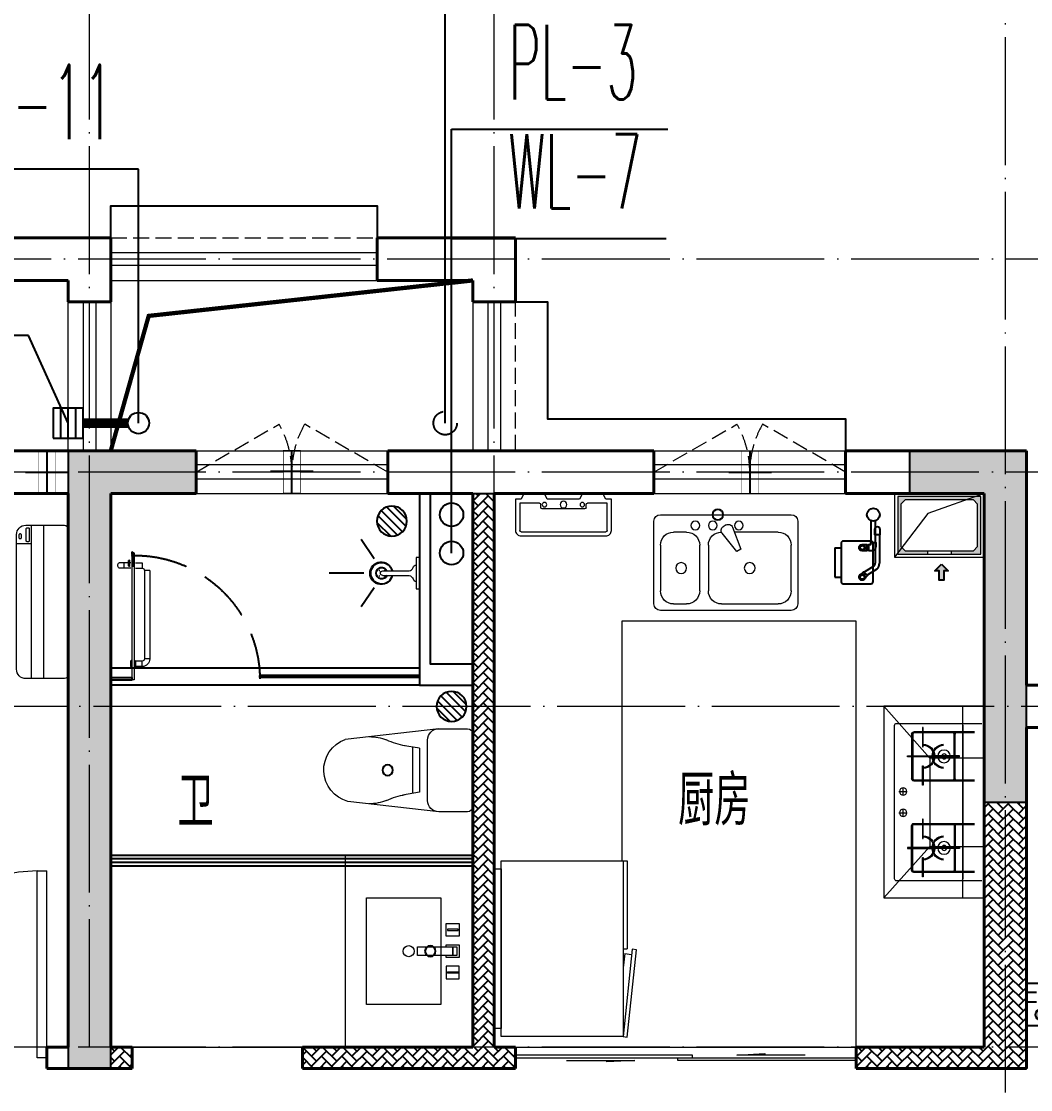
# Model space of a CAD drawing. Extents: x 27938 to 1042331, y -235042 to 1535213.
# Drawn here: x 711297 to 716035, y 370824 to 375840 of the extents above; entities that cross this region are included whole.
import ezdxf
from ezdxf.enums import TextEntityAlignment as Align

# ---------------------------------------------------------------- set-up
doc = ezdxf.new("R2010")
doc.units = 0
doc.header["$LTSCALE"] = 1000
doc.header["$MEASUREMENT"] = 0
doc.linetypes.add('DASH', pattern=[0.35, 0.25, -0.1])
doc.linetypes.add('DOTE', pattern=[2.42, 2, -0.2, 0.02, -0.2])
for name, color, linetype in [('$RECOVER_210609100354-32', 7, 'Continuous'), ('3.5方案汇报，与郭总、侯月琴确定户型_t8$0$2020.03.04 -1安徽标准化洋房户型(UA）_t8_t8$0$看线', 154, 'Continuous'), ('AH-FURNITURE', 1, 'Continuous'), ('COLUMN', 9, 'Continuous'), ('CURTWALL', 4, 'Continuous'), ('DIM_凝结', 3, 'Continuous'), ('DIM_污水', 3, 'Continuous'), ('DIM_雨水', 3, 'Continuous'), ('DIM_餐饮排水', 3, 'Continuous'), ('EQUIP-安防', 3, 'Continuous'), ('EQUIP_地漏', 7, 'Continuous'), ('EQUIP_污水', 7, 'Continuous'), ('IP-bath&kitchen-JOHNSON', 4, 'Continuous'), ('P-bath&kitchen-JOHNSON', 4, 'Continuous'), ('PIPE-凝结', 150, 'N'), ('PUB_TEXT', 4, 'Continuous'), ('TWT_LEAD', 3, 'Continuous'), ('VPIPE-凝结', 150, 'Continuous'), ('VPIPE-污水', 2, 'W'), ('VPIPE-雨水', 4, 'DASH'), ('VPIPE-餐饮排水', 41, 'P'), ('保温', 6, 'Continuous'), ('建筑-排气道', 9, 'Continuous'), ('机电标识类', 1, 'Continuous'), ('看线', 251, 'Continuous')]:
    doc.layers.add(name, color=color, linetype=linetype)
for name, color, linetype, lineweight in [('DOTE', 19, 'DOTE', 9), ('LVTRY', 1, 'Continuous', 13), ('PUB_HATCH', 8, 'Continuous', 9), ('WALL', 9, 'Continuous', 40), ('WINDOW', 8, 'Continuous', 15), ('平面-栏杆', 135, 'Continuous', 15), ('平面-看线', 45, 'Continuous', 15), ('平面-空调室内机', 176, 'Continuous', 9), ('平面-空调预留孔', 173, 'Continuous', 15), ('空调', 76, 'Continuous', 13), ('立面-洞口示意', 152, 'Continuous', 13)]:
    doc.layers.add(name, color=color, linetype=linetype, lineweight=lineweight)
doc.styles.add('_TEL_DIM', font='SIMPLEX', dxfattribs={"width": 0.8, "height": 3.5, "bigfont": 'HZTXT'})
doc.styles.add('_TWT_SERIAL', font='simplex.shx', dxfattribs={"width": 0.6, "oblique": 10, "height": 3, "bigfont": 'aadri.shx'})
doc.styles.add('DIM_FONT', font='SIMPLEX.shx', dxfattribs={"width": 0.56})
doc.styles.get("Standard").update_dxf_attribs({"font": 'gbenor.shx', "bigfont": 'gbcbig.shx'})
doc.linetypes.add('N', pattern='A,3,-0.2,["N",Standard,S=0.25,R=0,X=-0.1,Y=-0.115],-0.2', length=3.4)
doc.linetypes.add('P', pattern='A,3,-0.2,["P",Standard,S=0.25,R=0,X=-0.1,Y=-0.115],-0.2', length=3.4)
doc.linetypes.add('W', pattern='A,3,-0.2,["W",Standard,S=0.25,R=0,X=-0.1,Y=-0.115],-0.2', length=3.4)
pattern_1 = [(45, (0, 0), (0, 47.4157523), [100.584, -33.528]), (135, (23.708, 23.708), (3e-15, 47.4157523), [100.584, -33.528])]

# ---------------------------------------------------------------- blocks, each defined once
blk = doc.blocks.new('GFDGDGRDGRDG')
at = {"layer": 'DOTE', "linetype": 'DOTE', "ltscale": 0.3}
for p, q in [((604793.7, 368758.3), (604793.7, 376108.3)), ((606693.7, 368758.3), (606693.7, 376108.3)), ((609093.7, 360558.3), (609093.7, 376108.3)), ((626393.7, 372458.3), (573593.7, 372458.3)), ((626393.7, 371458.3), (573593.7, 371458.3)), ((573593.7, 370358.3), (626393.7, 370358.3)), ((626393.7, 368758.3), (573593.7, 368758.3))]:
    blk.add_line(p, q, dxfattribs=at)
blk = doc.blocks.new('A$C001338C2')
at = {"color": 0}
for p, q in [((845, 303.6), (55, 303.6)), ((109.1, 214.8), (109.1, 303.6)), ((0, 248.6), (0, 22)), ((900, 22), (900, 248.6)), ((22, 0), (878, 0))]:
    blk.add_line(p, q, dxfattribs=at)
at = {"color": 0, "lineweight": 5}
for p, q in [((900, 214.8), (0, 214.8)), ((900, 143.2), (0, 143.2))]:
    blk.add_line(p, q, dxfattribs=at)
at = {"color": 0}
for points in [[(73.1, 275), (56.8, 275, -0.414214), (51.3, 280.5), (51.3, 283.4, -0.414214), (56.8, 288.9), (73.1, 288.9, -0.414214), (78.6, 283.4), (78.6, 280.5, -0.414214)], [(89.2, 226.4), (22.2, 226.4, -0.414214), (16.7, 231.9), (16.7, 243.1, -0.414214), (22.2, 248.6), (89.2, 248.6, -0.414214), (94.7, 243.1), (94.7, 231.9, -0.414214)]]:
    blk.add_lwpolyline(points, format="xyb", close=True, dxfattribs=at)
for centre, radius, start, end in [((55, 248.6), 55, 90, 180), ((845, 248.6), 55, 360, 90), ((22, 22), 22, 180, 270), ((878, 22), 22, 270, 360)]:
    blk.add_arc(centre, radius, start, end, dxfattribs=at)
blk = doc.blocks.new('dongkong')
at = {"color": 0}
blk.add_wipeout([(-603756, 210771), (-603756, 210570.8), (-603836, 210570.8), (-603836, 210771)], dxfattribs=at)
at = {"layer": '机电标识类', "color": 0, "linetype": 'DASH', "ltscale": 400}
for p, q in [((-603796, 210771), (-603796, 210570.8)), ((-603896, 210670.7), (-603696, 210670.7))]:
    blk.add_line(p, q, dxfattribs=at)
at = {"layer": '空调', "color": 0, "linetype": 'DASH', "const_width": 2}
blk.add_lwpolyline([(-603756, 210771), (-603756, 210570.8), (-603836, 210570.8), (-603836, 210771)], close=True, dxfattribs=at)
blk = doc.blocks.new('VDVDVDCZSCCS')
at = {"layer": '保温', "linetype": 'ByBlock', "ltscale": 10}
h = blk.add_hatch(dxfattribs=at)
h.set_pattern_fill('AR-HBONE', color=251, scale=55)
h.set_pattern_definition(pattern_1)
h.paths.add_polyline_path([(542916.6, 373623.7), (542916.7, 371023.7), (543016.6, 371023.7), (543016.5, 373623.7)])
h = blk.add_hatch(dxfattribs=at)
h.set_pattern_fill('AR-HBONE', color=251, scale=55)
h.set_pattern_definition(pattern_1)
h.paths.add_polyline_path([(545316.6, 372173.7), (545316.7, 370923.7), (545516.7, 370923.7), (545516.6, 372173.7)])
h = blk.add_hatch(dxfattribs=at)
h.set_pattern_fill('AR-HBONE', color=251, scale=55)
h.set_pattern_definition(pattern_1)
h.paths.add_polyline_path([(541316.7, 370923.7), (541316.7, 371023.7), (541216.7, 371023.7), (541216.7, 370923.7)])
h = blk.add_hatch(dxfattribs=at)
h.set_pattern_fill('AR-HBONE', color=251, scale=55)
h.set_pattern_definition(pattern_1)
edge = h.paths.add_edge_path()
edge.add_line((543116.6, 370923.7), (543116.6, 371023.7))
edge.add_line((543115.5, 371023.7), (542116.7, 371023.7))
edge.add_line((542116.7, 371023.7), (542116.7, 370923.7))
edge.add_line((542116.7, 370923.7), (543116.6, 370923.7))
h = blk.add_hatch(dxfattribs=at)
h.set_pattern_fill('AR-HBONE', color=251, scale=55)
h.set_pattern_definition(pattern_1)
h.paths.add_polyline_path([(545316.7, 370923.7), (545316.7, 371023.7), (544716.7, 371023.7), (544716.7, 370923.7)])
at = {"layer": '保温', "color": 251, "linetype": 'ByBlock', "ltscale": 10}
blk.add_line((542916.6, 373623.7), (543016.6, 373623.7), dxfattribs=at)
blk = doc.blocks.new('HFHFHFHFTF')
at = {"layer": 'PUB_HATCH'}
for points in [[(565416.6, 373823.7), (565416.6, 370923.7), (565616.6, 370923.7), (565616.6, 373623.7), (566016.6, 373623.7), (566016.6, 373823.7)], [(569366.6, 373623.7), (569716.6, 373623.7), (569716.6, 372173.7), (569916.6, 372173.7), (569916.6, 373823.7), (569366.6, 373823.7)]]:
    blk.add_hatch(color=256, dxfattribs=at).paths.add_polyline_path(points)
at = {"layer": 'COLUMN', "color": 8}
for p, q in [((565416.6, 373823.7), (565416.6, 370923.7)), ((566016.6, 373823.7), (565416.6, 373823.7)), ((566016.6, 373623.7), (566016.6, 373823.7)), ((569916.6, 373823.7), (569366.6, 373823.7)), ((569366.6, 373823.7), (569366.6, 373623.7)), ((569916.6, 372173.7), (569916.6, 373823.7)), ((565616.6, 370923.7), (565616.6, 373623.7)), ((565616.6, 373623.7), (566016.6, 373623.7)), ((569366.6, 373623.7), (569716.6, 373623.7)), ((569716.6, 373623.7), (569716.6, 372173.7)), ((569716.6, 372173.7), (569916.6, 372173.7)), ((565416.6, 370923.7), (565616.6, 370923.7))]:
    blk.add_line(p, q, dxfattribs=at)
blk = doc.blocks.new('A$C60D053AF')
at = {"layer": 'AH-FURNITURE', "color": 0}
for p, q in [((232.5, -90), (128.3, -90)), ((192.5, -71), (327.6, -71)), ((192.5, -91), (327.6, -91)), ((341.7, -96.9), (370, -143.2)), ((355.9, -82.7), (384.2, -129)), ((232.5, -110), (128.3, -110)), ((245, -129.5), (245, -122.5)), ((265, -129.5), (265, -122.5)), ((255, -281), (255, -251)), ((255, -281), (393, -281)), ((393, -281), (393, -251))]:
    blk.add_line(p, q, dxfattribs=at)
for points in [[(170, -68, 1), (170, -94), (192.5, -94), (192.5, -68)], [(268, -122.5), (268, -107, 0.414214), (248, -87), (232.5, -87), (232.5, -113), (242, -113), (242, -122.5)], [(234, -251), (414, -251, 0.414214), (424, -241), (424, -111, 0.414214), (414, -101), (234, -101, 0.414214), (224, -111), (224, -241, 0.414214)], [(242, -152, 1), (268, -152), (268, -129.5), (242, -129.5)], [(383.8, -161.2, 1), (402.2, -142.8), (386.3, -126.9), (367.9, -145.3)]]:
    blk.add_lwpolyline(points, format="xyb", close=True, dxfattribs=at)
for centre, radius in [((100, -100), 30), ((255, -152), 15), ((255, -152), 10), ((393, -152), 15), ((393, -152), 10)]:
    blk.add_circle(centre, radius, dxfattribs=at)
for radius in [40, 20]:
    blk.add_arc((327.6, -111), radius, 45, 90, dxfattribs=at)
blk = doc.blocks.new('*U40')
h = blk.add_hatch(color=0)
h.set_gradient(color1=(0, 0, 255), rotation=180, tint=1)
h.paths.add_polyline_path([(0, 0), (-6.35, -6.35), (-6.35, -2.159), (-15, -2.159), (-15, 2.159), (-6.35, 2.159), (-6.35, 6.35)])
at = {"color": 0, "linetype": 'Continuous'}
blk.add_lwpolyline([(0, 0), (-6.35, -6.35), (-6.35, -2.159), (-15, -2.159), (-15, 2.159), (-6.35, 2.159), (-6.35, 6.35)], close=True, dxfattribs=at)
blk = doc.blocks.new('sgrsefv')
at = {"layer": 'PUB_HATCH'}
blk.add_hatch(color=0, dxfattribs=at).paths.add_polyline_path([(1112933.3, 840916.3), (1112933.3, 840646.3), (1113073.3, 840646.3), (1113073.3, 840661.3), (1112968.3, 840661.3), (1112948.3, 840681.3), (1112948.3, 840881.3), (1112968.3, 840901.3), (1113288.3, 840901.3), (1113308.3, 840881.3), (1113308.3, 840681.3), (1113288.3, 840661.3), (1113183.3, 840661.3), (1113183.3, 840646.3), (1113323.3, 840646.3), (1113323.3, 840916.3)])
at = {"layer": 'LVTRY', "color": 0}
for p, q in [((1113073.3, 840661.3), (1113073.3, 840646.3)), ((1113183.3, 840661.3), (1113183.3, 840646.3))]:
    blk.add_line(p, q, dxfattribs=at)
for points in [[(1112918.3, 840931.3), (1113338.3, 840931.3), (1113338.3, 840631.3), (1112918.3, 840631.3)], [(1112933.3, 840916.3), (1113323.3, 840916.3), (1113323.3, 840646.3), (1112933.3, 840646.3)], [(1113288.3, 840661.3), (1112968.3, 840661.3), (1112948.3, 840681.3), (1112948.3, 840881.3), (1112968.3, 840901.3), (1113288.3, 840901.3), (1113308.3, 840881.3), (1113308.3, 840681.3), (1113288.3, 840661.3)]]:
    blk.add_lwpolyline(points, close=True, dxfattribs=at)
at = {"layer": '立面-洞口示意', "color": 0}
blk.add_lwpolyline([(1112918.3, 840931.3), (1113181.8, 840837.4), (1113338.3, 840631.3)], dxfattribs=at)
at = {"layer": '建筑-排气道', "color": 8, "xscale": -5, "yscale": 5, "zscale": 5, "rotation": 270}
blk.add_blockref('*U40', (1113118.4, 840599), dxfattribs=at)
blk = doc.blocks.new('rtyg7uyhg')
at = {"layer": 'LVTRY', "color": 0}
for p, q in [((193590.3, 45458.1), (193590.3, 45069.5)), ((194234.6, 45488.8), (193621, 45488.8)), ((194265.3, 45069.5), (194265.3, 45458.1)), ((193682.3, 45407), (193887.8, 45407)), ((193896.4, 45429.9), (193857.6, 45326.3)), ((193875.3, 45316), (193945.6, 45401.5)), ((193925.8, 45440.4), (193940.1, 45432.2)), ((194111.9, 45407), (194173.3, 45407)), ((193621, 45130.8), (193621, 45345.6)), ((193857.6, 45326.3), (193875.3, 45316)), ((194009.6, 45345.6), (194009.6, 45130.8)), ((194050.5, 45130.8), (194050.5, 45345.6)), ((194234.6, 45345.6), (194234.6, 45130.8)), ((193948.3, 45069.5), (193682.3, 45069.5)), ((194173.3, 45069.5), (194111.9, 45069.5)), ((193621, 45038.8), (194234.6, 45038.8))]:
    blk.add_line(p, q, dxfattribs=at)
for centre, radius in [((193866.4, 45437.7), 20.5), ((193989.2, 45437.7), 20.5), ((194071, 45437.7), 20.5), ((193815.3, 45238.2), 25.6), ((194137.5, 45238.2), 25.6)]:
    blk.add_circle(centre, radius, dxfattribs=at)
for centre, radius, start, end in [((193621, 45458.1), 30.7, 90, 180), ((194234.6, 45458.1), 30.7, 360, 90), ((193682.3, 45345.6), 61.4, 90, 180), ((193915.6, 45422.7), 20.5, 60, 159.4623), ((193929.8, 45414.5), 20.5, 320.5377, 60), ((193948.3, 45345.6), 61.4, 360, 90), ((194111.9, 45345.6), 61.4, 90, 180), ((194173.3, 45345.6), 61.4, 360, 90), ((193682.3, 45130.8), 61.4, 180, 270), ((193948.3, 45130.8), 61.4, 270, 360), ((194111.9, 45130.8), 61.4, 180, 270), ((194173.3, 45130.8), 61.4, 270, 360), ((193621, 45069.5), 30.7, 180, 270), ((194234.6, 45069.5), 30.7, 270, 360)]:
    blk.add_arc(centre, radius, start, end, dxfattribs=at)
at = {"layer": 'LVTRY', "color": 0, "style": 'DIM_FONT', "width": 0.8, "flags": 9}
for tag in ['YSIZE', 'XSIZE']:
    blk.add_attdef(tag, (193927.8, 45487.8), '', height=0.5, rotation=90, dxfattribs=at)
blk = doc.blocks.new('A-Kitchen-7')
at = {"layer": 'LVTRY', "color": 0}
for p, q in [((-518.7, 779.7), (-7.2, 834.3)), ((-7.2, 834.3), (-3.6, 810.6)), ((-515, 756), (-518.7, 779.7)), ((-3.6, 810.6), (-515, 756)), ((515, 756), (-515, 756)), ((-515, 756), (-515, 40)), ((-485.6, 760.5), (-484.9, 756)), ((-29.1, 767), (-112.1, 756)), ((-29.1, 767), (-35.2, 806.4)), ((515, 780), (0, 780)), ((0, 756), (0, 780)), ((515, 756), (515, 780)), ((515, 40), (515, 756)), ((-515, 40), (515, 40))]:
    blk.add_line(p, q, dxfattribs=at)
blk.add_lwpolyline([(-468.9, 40), (-468.9, 0), (468.9, 0), (468.9, 40)], close=True, dxfattribs=at)
blk = doc.blocks.new('FRSDFDGDGDRGDR')
at = {"layer": '平面-空调预留孔', "color": 0}
for p, q in [((699612.3, 775044), (699612.3, 775441.2)), ((699618.9, 775447.8), (699746.3, 775447.8)), ((699746.3, 775447.8), (699746.3, 775355.4)), ((699719.9, 775342.2), (699719.9, 775143)), ((699726.5, 775348.8), (699739.7, 775348.8)), ((699726.5, 775136.4), (699739.7, 775136.4)), ((699746.3, 775129.8), (699746.3, 775037.4)), ((699746.3, 775037.4), (699618.9, 775037.4))]:
    blk.add_line(p, q, dxfattribs=at)
blk.add_lwpolyline([(699766.1, 775166.7), (699792.5, 775153.5), (699792.5, 775057.2), (699766.1, 775044), (699766.1, 775017.6), (699618.9, 775017.6, -0.414214), (699592.5, 775044), (699592.5, 775441.2, -0.414214), (699618.9, 775467.6), (699766.1, 775467.6), (699766.1, 775441.2), (699792.5, 775428), (699792.5, 775331.6), (699766.1, 775318.4)], format="xyb", close=True, dxfattribs=at)
for centre, radius in [((699739.7, 775331.6), 10.6), ((699739.7, 775243.2), 15.8), ((699739.7, 775153.5), 10.6)]:
    blk.add_circle(centre, radius, dxfattribs=at)
for centre, start, end in [((699618.9, 775441.2), 90, 180), ((699739.7, 775355.4), 270, 360), ((699726.5, 775342.2), 90, 180), ((699726.5, 775143), 180, 270), ((699739.7, 775129.8), 0, 90), ((699618.9, 775044), 180, 270)]:
    blk.add_arc(centre, 6.6, start, end, dxfattribs=at)
blk = doc.blocks.new('vcxvcdfvdxv')
at = {"layer": 'LVTRY', "color": 0}
for p, q in [((582293.7, 370358.3), (582763.9, 370358.3)), ((582393.7, 369458.3), (582393.7, 370358.3)), ((582547.9, 370115.4), (582763.9, 370358.3)), ((582763.9, 370358.3), (582763.9, 369458.3)), ((582703.7, 370278.3), (582303.7, 370278.3)), ((582338.7, 370238.3), (582623.7, 370238.3)), ((582338.7, 370233.3), (582623.7, 370233.3)), ((582393.7, 370268.3), (582393.7, 369548.3)), ((582428.7, 370018.3), (582428.7, 370228.3)), ((582433.7, 370018.3), (582433.7, 370228.3)), ((582578.9, 370168.3), (582578.9, 370258.3)), ((582578.9, 370258.3), (582583.4, 370258.3)), ((582583.4, 370258.3), (582583.4, 370168.3)), ((582628.7, 370228.3), (582628.7, 370018.3)), ((582633.7, 370228.3), (582633.7, 370018.3)), ((582713.7, 369548.3), (582713.7, 370268.3)), ((582408.7, 370125.6), (582536.2, 370125.6)), ((582408.7, 370121.1), (582408.7, 370125.6)), ((582536.2, 370121.1), (582408.7, 370121.1)), ((582653.7, 370125.6), (582526.2, 370125.6)), ((582526.2, 370125.6), (582526.2, 370121.1)), ((582526.2, 370121.1), (582653.7, 370121.1)), ((582536.2, 370125.6), (582536.2, 370121.1)), ((582583.4, 370168.3), (582578.9, 370168.3)), ((582653.7, 370121.1), (582653.7, 370125.6)), ((582293.7, 370115.4), (582547.9, 370115.4)), ((582393.7, 369700.3), (582393.7, 370115.4)), ((582547.9, 370115.4), (582547.9, 369700.3)), ((582583.4, 370078.3), (582578.9, 370078.3)), ((582578.9, 370078.3), (582578.9, 369988.3)), ((582583.4, 369988.3), (582583.4, 370078.3)), ((582623.7, 370013.3), (582338.7, 370013.3)), ((582623.7, 370008.3), (582338.7, 370008.3)), ((582578.9, 369988.3), (582583.4, 369988.3)), ((582673.7, 369938.9), (582673.7, 369977.7)), ((582693.1, 369958.3), (582654.3, 369958.3)), ((582673.7, 369838.9), (582673.7, 369877.7)), ((582578.9, 369738.3), (582578.9, 369828.3)), ((582578.9, 369828.3), (582583.4, 369828.3)), ((582583.4, 369828.3), (582583.4, 369738.3)), ((582693.1, 369858.3), (582654.3, 369858.3)), ((582623.7, 369808.3), (582338.7, 369808.3)), ((582623.7, 369803.3), (582338.7, 369803.3)), ((582428.7, 369798.3), (582428.7, 369588.3)), ((582433.7, 369798.3), (582433.7, 369588.3)), ((582628.7, 369588.3), (582628.7, 369798.3)), ((582633.7, 369588.3), (582633.7, 369798.3)), ((582583.4, 369738.3), (582578.9, 369738.3)), ((582547.9, 369700.3), (582293.7, 369700.3)), ((582536.2, 369695.6), (582408.7, 369695.6)), ((582408.7, 369695.6), (582408.7, 369691.1)), ((582408.7, 369691.1), (582536.2, 369691.1)), ((582526.2, 369691.1), (582526.2, 369695.6)), ((582526.2, 369695.6), (582653.7, 369695.6)), ((582653.7, 369691.1), (582526.2, 369691.1)), ((582536.2, 369691.1), (582536.2, 369695.6)), ((582763.9, 369458.3), (582547.9, 369700.3)), ((582653.7, 369695.6), (582653.7, 369691.1)), ((582583.4, 369648.3), (582578.9, 369648.3)), ((582578.9, 369648.3), (582578.9, 369558.3)), ((582583.4, 369558.3), (582583.4, 369648.3)), ((582338.7, 369583.3), (582623.7, 369583.3)), ((582338.7, 369578.3), (582623.7, 369578.3)), ((582303.7, 369538.3), (582703.7, 369538.3)), ((582578.9, 369558.3), (582583.4, 369558.3)), ((582763.9, 369458.3), (582293.7, 369458.3))]:
    blk.add_line(p, q, dxfattribs=at)
blk.add_lwpolyline([(582893.7, 368758.3), (582893.7, 370758.3), (583993.7, 370758.3), (583993.7, 369632.3)], dxfattribs=at)
for centre, radius in [((582481.2, 370123.3), 29.7), ((582481.2, 370123.3), 11.7), ((582673.7, 369958.3), 17), ((582673.7, 369858.3), 17), ((582481.2, 369693.3), 29.7), ((582481.2, 369693.3), 11.7)]:
    blk.add_circle(centre, radius, dxfattribs=at)
for centre, radius, start, end in [((582403.7, 370268.3), 10, 90, 180), ((582703.7, 370268.3), 10, 0, 90), ((582438.7, 370228.3), 10, 90, 180), ((582438.7, 370228.3), 5, 90, 180), ((582623.7, 370228.3), 10, 0, 90), ((582623.7, 370228.3), 5, 0, 90), ((582481.2, 370123.3), 56.7, 2.2742, 87.7258), ((582481.2, 370123.3), 52.2, 2.4704, 87.5296), ((582581.2, 370123.3), 56.7, 92.2742, 177.7258), ((582581.2, 370123.3), 52.2, 92.4704, 177.5296), ((582481.2, 370123.3), 56.7, 272.2742, 357.7258), ((582481.2, 370123.3), 52.2, 272.4704, 357.5296), ((582581.2, 370123.3), 56.7, 182.2742, 267.7258), ((582581.2, 370123.3), 52.2, 182.4704, 267.5296), ((582438.7, 370018.3), 10, 180, 270), ((582438.7, 370018.3), 5, 180, 270), ((582623.7, 370018.3), 5, 270, 0), ((582623.7, 370018.3), 10, 270, 0), ((582438.7, 369798.3), 10, 90, 180), ((582438.7, 369798.3), 5, 90, 180), ((582623.7, 369798.3), 10, 0, 90), ((582623.7, 369798.3), 5, 0, 90), ((582481.2, 369693.3), 56.7, 2.2742, 87.7258), ((582481.2, 369693.3), 52.2, 2.4704, 87.5296), ((582581.2, 369693.3), 56.7, 92.2742, 177.7258), ((582581.2, 369693.3), 52.2, 92.4704, 177.5296), ((582481.2, 369693.3), 56.7, 272.2742, 357.7258), ((582481.2, 369693.3), 52.2, 272.4704, 357.5296), ((582581.2, 369693.3), 56.7, 182.2742, 267.7258), ((582581.2, 369693.3), 52.2, 182.4704, 267.5296), ((582438.7, 369588.3), 10, 180, 270), ((582438.7, 369588.3), 5, 180, 270), ((582623.7, 369588.3), 5, 270, 0), ((582623.7, 369588.3), 10, 270, 0), ((582403.7, 369548.3), 10, 180, 270), ((582703.7, 369548.3), 10, 270, 0)]:
    blk.add_arc(centre, radius, start, end, dxfattribs=at)
at = {"color": 8}
for name, p in [('sgrsefv', (-530624.6, -469573)), ('rtyg7uyhg', (389578.4, 325769.5))]:
    blk.add_blockref(name, p, dxfattribs=at)
at = {"color": 8, "rotation": 90}
blk.add_blockref('FRSDFDGDGDRGDR', (1359511.2, -328434.2), dxfattribs=at)
at = {"color": 8, "xscale": -1, "rotation": 90}
blk.add_blockref('A$C60D053AF', (582713.7, 371358.3), dxfattribs=at)
at = {"layer": 'LVTRY', "color": 8, "extrusion": (0, 0, -1), "xscale": -0.7999999999883585, "yscale": 0.7999999999883585, "zscale": -0.7999999999883585, "rotation": 270}
blk.add_blockref('A-Kitchen-7', (-584593.7, 369220.3), dxfattribs=at)
blk = doc.blocks.new('$equip$00002628')
at = {"color": 0, "linetype": 'Continuous'}
for p, q in [((-0.625, 0.415), (0.625, 0.415)), ((-0.625, -0.415), (-0.625, 0.415)), ((0.071, 0.129), (0.071, 0.415)), ((0.35, 0.129), (0.35, 0.415)), ((0.625, 0.415), (0.625, -0.415)), ((-0.472, 0.01), (-0.409, 0.01)), ((-0.446, -0.138), (-0.395, 0.058)), ((-0.395, 0.058), (-0.395, 0.058)), ((-0.395, 0.058), (-0.206, 0.058)), ((-0.206, 0.058), (-0.155, -0.138)), ((-0.191, 0.01), (-0.129, 0.01)), ((-0.155, -0.138), (-0.446, -0.138)), ((0.071, -0.415), (0.071, -0.129)), ((0.35, -0.415), (0.35, -0.129)), ((0.625, -0.415), (-0.625, -0.415))]:
    blk.add_line(p, q, dxfattribs=at)
at = {"color": 0, "const_width": 0.05}
blk.add_lwpolyline([(-0.625, 0.415), (0.625, 0.415), (0.625, -0.415), (-0.625, -0.415), (-0.625, 0.415), (0.625, 0.415)], dxfattribs=at)
at = {"color": 0, "linetype": 'Continuous'}
blk.add_arc((-0.3, -0.011), 0.173, 6.9897, 173.0103, dxfattribs=at)
at = {"color": 0}
for p in [(0, 0.415), (-0.625, 0), (0.625, 0), (0, -0.415)]:
    blk.add_point(p, dxfattribs=at)
at = {"color": 0, "style": '_TEL_DIM', "flags": 1}
blk.add_attdef('A', text='', height=0.000025, dxfattribs=at).set_placement((0, 0), align=Align.MIDDLE_CENTER)
blk = doc.blocks.new('HGFHGGGDFGRD')
at = {"layer": 'EQUIP-安防', "color": 8, "xscale": 160, "yscale": 160, "zscale": 160, "rotation": 90}
blk.add_blockref('$equip$00002628', (716083, 371223.7), dxfattribs=at)
blk = doc.blocks.new('rrrrrrrrrrrra')
at = {"color": 0}
for p, q in [((-112.4, 458.7), (-112.4, 324.3)), ((252.6, 483.7), (-87.4, 483.7)), ((277.6, 324.3), (277.6, 458.7)), ((-112.4, 324.3), (-63.7, -103.4)), ((277.6, 324.3), (227.5, -115.6)), ((-59.1, 271.1), (224.3, 271.1)), ((-20.6, 232.4), (-34.2, 153.6)), ((185.8, 232.4), (-20.6, 232.4)), ((185.8, 232.4), (199.4, 153.6)), ((191.3, 200.5), (-26.1, 200.5))]:
    blk.add_line(p, q, dxfattribs=at)
for centre, radius, start, end in [((-87.4, 458.7), 25, 90, 180), ((252.6, 458.7), 25, 0, 90), ((-59.1, 324.3), 53.3, 180, 270), ((224.3, 324.3), 53.3, 270, 0), ((-322.6, 209.8), 293.8, 333.5369, 351.4828), ((487.8, 209.8), 293.8, 188.5172, 206.4631), ((149, -3.2), 224.1, 158.5202, 180), ((16.2, -3.2), 224.1, 0, 21.4798), ((83.8, -63.6), 152.8, 195.0773, 340.1181)]:
    blk.add_arc(centre, radius, start, end, dxfattribs=at)
blk = doc.blocks.new('A$C1E0F638F')
at = {"color": 0}
for points in [[(499.7, 435.1), (499.7, 85.1), (0, 85.1), (0, 435.1)], [(269.9, 30), (229.9, 30), (229.9, 195), (269.9, 195)], [(119.9, 0), (179.9, 0), (179.9, 60), (119.9, 60)], [(146.9, 55), (152.9, 55), (152.9, 5), (146.9, 5)], [(379.9, 0), (319.9, 0), (319.9, 60), (379.9, 60)], [(352.9, 55), (346.9, 55), (346.9, 5), (352.9, 5)], [(229.9, 30), (269.9, 30), (269.9, 10), (229.9, 10)]]:
    blk.add_lwpolyline(points, close=True, dxfattribs=at)
blk.add_lwpolyline([(269.9, 60), (279.9, 60), (279.9, 0), (219.9, 0), (219.9, 60), (229.9, 60)], dxfattribs=at)
blk.add_circle((249.9, 236.3), 26, dxfattribs=at)
blk = doc.blocks.new('135')
blk.add_hatch(color=0).paths.add_polyline_path([(4.8, 1.8), (3.6, -1), (-4.7, 2.5), (-3.5, 5.3)])
at = {"color": 0}
for p, q in [((-6.3, 2.6), (5.4, -2.3)), ((-5.7, 2.9), (-5.2, 2.7)), ((-5.6, 18.9), (-3.4, 19.4)), ((-3.4, 19.4), (-5.5, 19.4)), ((5.2, 10.9), (-5.3, 10.9)), ((5.2, 9.7), (-5.2, 9.7)), ((-5.2, 2.7), (-3.8, 5.9)), ((-5, 10.9), (-5, 30.5)), ((-3.8, 5.9), (5.4, 2.1)), ((0, 0), (0, 39.1)), ((5.6, 18.9), (3.4, 19.3)), ((3.4, 19.3), (5.6, 19.3)), ((4.1, -1.2), (5.4, 2.1)), ((5, 10.9), (5, 32.3)), ((4.1, -1.2), (5.7, -1.8))]:
    blk.add_line(p, q, dxfattribs=at)
for centre, radius, start, end in [((6.2, 15.8), 13.5, 151.0147, 204.8403), ((13.5, 4.2), 20.5, 163.0924, 182.0012), ((-6, 3.6), 1, 184.2275, 248.4661), ((8.6, 15.5), 14.6, 166.278, 198.0953), ((13.5, 4.2), 19.5, 163.7443, 182.5269), ((-5.5, 3.3), 0.5, 181.9385, 247.2597), ((-5.2, 22.1), 0.5, 335.7643, 151.0147), ((3.8, 18.1), 9.42, 155.7643, 171.9773), ((5.2, 22.3), 0.5, 29.8425, 204.574), ((-5.9, 17.2), 11.7, 10.475, 24.574), ((29.1, 6.7), 24, 172.9439, 199.2318), ((-6.3, 15.4), 12.4, 338.6449, 16.0476), ((-6, 15.8), 13.4, 334.9111, 29.8425), ((26.4, 6.3), 20.6, 169.1454, 199.9526), ((5.9, -1.2), 1.17, 247.4597, 19.9526), ((5.9, -1.4), 0.5, 247.4597, 19.2318)]:
    blk.add_arc(centre, radius, start, end, dxfattribs=at)
blk.add_open_spline([(-5, 30.5), (-4.1, 31.3), (-2.3, 33), (0.9, 29.2), (3.5, 31.1), (5, 32.3)], degree=3, knots=[0, 0, 0, 0, 3.066329, 6.218313, 11.124135, 11.124135, 11.124135, 11.124135], dxfattribs=at)
blk = doc.blocks.new('SDFAWERAWER')
at = {"layer": 'LVTRY', "color": 0}
for p, q in [((593941.2, -1242210.1), (593783.7, -1242594.8)), ((593964.6, -1242219.7), (593807.2, -1242604.4)), ((593941.2, -1242210.1), (593964.6, -1242219.7)), ((593987.8, -1242190.5), (593978.2, -1242214)), ((594007.5, -1242226), (593978.2, -1242214)), ((594017.1, -1242202.5), (593987.8, -1242190.5)), ((594015.8, -1242220.4), (594027.2, -1242192.7)), ((594015.8, -1242220.4), (594021.7, -1242222.8)), ((594025.7, -1242203.9), (594018.5, -1242221.5)), ((594018.5, -1242221.5), (594021.5, -1242220.3)), ((594025.4, -1242210.8), (594021.5, -1242220.3)), ((594022.6, -1242220.7), (594021.7, -1242222.8)), ((594021.7, -1242222.8), (594023.9, -1242221.9)), ((594022.6, -1242211.4), (594029.8, -1242193.8)), ((594024.2, -1242221.4), (594023.9, -1242221.9)), ((594025.4, -1242210.8), (594031.1, -1242196.8)), ((594027.2, -1242192.7), (594033, -1242195.1)), ((594027.7, -1242234.3), (594078.4, -1242255)), ((594029.8, -1242193.8), (594031.1, -1242196.8)), ((594032.2, -1242197.2), (594033, -1242195.1)), ((594033, -1242195.1), (594034, -1242197.4)), ((594033.8, -1242197.9), (594034, -1242197.4)), ((594047.3, -1242200.9), (594035.9, -1242228.7)), ((594035.9, -1242228.7), (594038.6, -1242229.7)), ((594037.3, -1242210.8), (594088, -1242231.6)), ((594038.6, -1242229.7), (594045.2, -1242213.6)), ((594038.6, -1242229.7), (594041.6, -1242228.5)), ((594041.6, -1242228.5), (594051.2, -1242205)), ((594049.9, -1242202), (594043.3, -1242218.2)), ((594047.3, -1242200.9), (594049.9, -1242202)), ((594049.9, -1242202), (594051.2, -1242205)), ((594057.1, -1242246.3), (594066.7, -1242222.8)), ((593783.7, -1242594.8), (593807.2, -1242604.4)), ((593803.2, -1242641.3), (593812.8, -1242617.9)), ((593812.8, -1242617.9), (593842.2, -1242629.9)), ((593842.2, -1242629.9), (593832.6, -1242653.3)), ((593845.2, -1242628.6), (593833.8, -1242656.3)), ((593847.8, -1242629.7), (593836.5, -1242657.4)), ((593845.2, -1242628.6), (593842.2, -1242629.9)), ((593847.8, -1242629.7), (593845.2, -1242628.6)), ((593847.1, -1242661.8), (593858.5, -1242634.1)), ((593849.8, -1242662.9), (593861.2, -1242635.2)), ((593852.1, -1242661.9), (593862.1, -1242637.4)), ((593858.5, -1242634.1), (593861.2, -1242635.2)), ((593861.2, -1242635.2), (593862.1, -1242637.4)), ((593803.2, -1242641.3), (593832.6, -1242653.3)), ((593833.8, -1242656.3), (593832.6, -1242653.3)), ((593836.5, -1242657.4), (593833.8, -1242656.3)), ((593847.1, -1242661.8), (593849.8, -1242662.9))]:
    blk.add_line(p, q, dxfattribs=at)
blk.add_lwpolyline([(593823.5, -1242717), (594045.8, -1242173.9), (594036.5, -1242170.2), (593814.2, -1242713.2)], close=True, dxfattribs=at)
blk.add_arc((594075.3, -1242240), 15.3, 281.7932, 33.7019, dxfattribs=at)
for centre, major_axis, start_param, end_param in [((593974.2, -1242223.6), (3.93, 9.6), 0, 1.570796), ((593816.8, -1242608.3), (13.5, 33.1), 1.570796, 3.141593), ((593816.8, -1242608.3), (3.93, 9.6), 1.570796, 3.141593)]:
    blk.add_ellipse(centre, major_axis=major_axis, ratio=1, start_param=start_param, end_param=end_param, dxfattribs=at)
at = {"layer": 'P-bath&kitchen-JOHNSON', "color": 0, "linetype": 'DASH'}
blk.add_arc((593809.8, -1242714), 586.2, 67.5369, 157.1325, dxfattribs=at)
at = {"layer": 'LVTRY', "color": 8, "xscale": -1, "rotation": 157.7329157530927}
blk.add_blockref('135', (594045.3, -1242161.9), dxfattribs=at)
blk = doc.blocks.new('A$C5DCB2F21')
at = {"layer": 'IP-bath&kitchen-JOHNSON', "color": 0}
for p, q in [((-68.3, -213.2), (-157.7, -275)), ((68.2, -213.2), (157.6, -275)), ((-0.1, -261.4), (-0.1, -424.7))]:
    blk.add_line(p, q, dxfattribs=at)
for centre, major_axis, ratio, start_param, end_param in [((0, -178.8), (-51, 0), 0.990052, -1.36297, 4.504563), ((0, -177.8), (-26.8, 0), 0.994812, -1.167677, 4.309269)]:
    blk.add_ellipse(centre, major_axis=major_axis, ratio=ratio, start_param=start_param, end_param=end_param, dxfattribs=at)
at = {"layer": 'LVTRY', "color": 0}
for p, q in [((73.6, 0), (-73.6, 0)), ((-10.5, -173.5), (-10.5, -49.3)), ((10.6, -173.5), (10.6, -49.3))]:
    blk.add_line(p, q, dxfattribs=at)
blk.add_lwpolyline([(73.6, 0), (73.6, -15.8), (-73.6, -15.8), (-73.6, 0)], dxfattribs=at)
for points in [[(-26.3, -30.7, -0.364142), (-37.8, -15.8, -0.020495)], [(-10.5, -49.4, 0.214893), (-26.3, -30.7, 7.649644)], [(10.6, -49.3, -0.21439), (26.3, -30.7, -7.649644)], [(26.3, -30.7, 0.364142), (37.8, -15.8, 0.020495)]]:
    blk.add_lwpolyline(points, format="xyb", dxfattribs=at)
blk.add_arc((0, -173.5), 10.5, 180, 0, dxfattribs=at)
for centre, major_axis, ratio, start_param, end_param in [((0, -181.3), (53.6, 0), 0.987577, 1.76809, 7.656688), ((-12.4, -164.7), (0, 1.43), 0.85, -1.570796, 4.712389), ((-12.4, -189.2), (0, 1.43), 0.85, 4.712389, 10.995574), ((12.5, -164.7), (0, 1.43), 0.85, 4.712389, 10.995574), ((12.5, -189.2), (0, 1.43), 0.85, 4.712389, 10.995574)]:
    blk.add_ellipse(centre, major_axis=major_axis, ratio=ratio, start_param=start_param, end_param=end_param, dxfattribs=at)
blk = doc.blocks.new('$TwtSys$00000137')
at = {"color": 7}
for p, q in [((-46.875, -93.75), (-46.875, 93.75)), ((0, -93.75), (0, 93.75)), ((46.875, -93.75), (46.875, 93.75))]:
    blk.add_line(p, q, dxfattribs=at)
blk.add_lwpolyline([(-93.75, -93.75), (93.75, -93.75), (93.75, 93.75), (-93.75, 93.75)], close=True, dxfattribs=at)
blk = doc.blocks.new('$WINLIB2D$00000001')
at = {"color": 0}
for points in [[(-0.5, 0.5), (-0.5, -0.5)], [(-0.5, 0.5), (0.5, 0.5)], [(0.5, -0.5), (0.5, 0.5)], [(0.5, 0.1667), (-0.5, 0.1667)], [(0.5, -0.1667), (-0.5, -0.1667)], [(-0.5, -0.5), (0.5, -0.5)]]:
    blk.add_lwpolyline(points, dxfattribs=at)
blk = doc.blocks.new('$DorLib2D$00000001')
for p, q in [((0.45, 0.975), (0.5, 0.975)), ((0.45, 0), (0.45, 0.975)), ((0.5, 0), (0.5, 0.975)), ((0.5, 0), (0.45, 0))]:
    blk.add_line(p, q)
at = {"lineweight": 13}
blk.add_arc((0.475, 0), 0.975, 91.4693, 180, dxfattribs=at)
blk = doc.blocks.new('$DorLib2D$00000131')
at = {"color": 0, "linetype": 'Continuous'}
for p, q in [((0.15, 0.125), (0.2319, 0.1973)), ((0.2319, 0.1973), (0.2319, 0.125)), ((-0.5, 0.125), (-0.5, 0)), ((0.0192, 0.125), (-0.5, 0.125)), ((0.0192, 0), (0.0192, 0.125)), ((0.35, 0.125), (0.15, 0.125)), ((-0.5, 0), (0.0192, 0)), ((-0.024, 0), (0.5, 0)), ((-0.024, -0.125), (-0.024, 0)), ((0.5, 0), (0.5, -0.125)), ((-0.35, -0.125), (-0.15, -0.125)), ((-0.2319, -0.1973), (-0.2319, -0.125)), ((-0.15, -0.125), (-0.2319, -0.1973)), ((0.5, -0.125), (-0.024, -0.125))]:
    blk.add_line(p, q, dxfattribs=at)
blk = doc.blocks.new('$TwtSys$00000141')
for p, q in [((-141, 12), (-15, 138)), ((-141, 12), (-15, 138)), ((-131, -53), (53, 131)), ((-131, -53), (53, 131)), ((-100, -100), (100, 100)), ((-100, -100), (100, 100)), ((-49, -131), (131, 49)), ((-49, -131), (131, 49)), ((17, -138), (138, -17)), ((17, -138), (138, -17))]:
    blk.add_line(p, q)
blk.add_circle((0, 0), 141)
blk.add_circle((0, 0), 141)
blk = doc.blocks.new('$TwtSys$00000147')
blk.add_circle((0, 0, 0), 25)

msp = doc.modelspace()

# ---------------------------------------------------------------- linework, layer by layer
at = {"layer": '$RECOVER_210609100354-32', "color": 8}
for points in [[(713166.6, 373623.7), (713166.6, 372723.4), (713416.6, 372723.4)], [(713216.6, 373623.7), (713216.6, 372823.4), (713416.6, 372823.4)]]:
    msp.add_lwpolyline(points, dxfattribs=at)
at = {"layer": 'CURTWALL', "color": 8}
for p, q in [((713416.6, 371923.7), (711716.6, 371923.7)), ((711716.6, 371873.7), (711716.6, 371923.7)), ((713416.6, 371907.1), (711716.6, 371907.1)), ((713416.6, 371890.4), (711716.6, 371890.4)), ((713416.6, 371873.7), (713416.6, 371923.7)), ((713416.6, 371873.7), (711716.6, 371873.7))]:
    msp.add_line(p, q, dxfattribs=at)
at = {"layer": 'DIM_凝结'}
for p, q in [((711846.6, 375146.3), (710903.3, 375146.3)), ((711846.6, 373953.7), (711846.6, 375146.3))]:
    msp.add_line(p, q, dxfattribs=at)
at = {"layer": 'DIM_污水'}
for p, q in [((713316.6, 373343.7), (713316.6, 374820.7)), ((713316.6, 374820.7), (714323.5, 374820.7))]:
    msp.add_line(p, q, dxfattribs=at)
at = {"layer": 'DIM_雨水'}
msp.add_line((713286.6, 373953.7), (713286.6, 375877.6), dxfattribs=at)
at = {"layer": 'DIM_餐饮排水'}
for p, q in [((713316.6, 373523.7), (713316.6, 375333.4)), ((713316.6, 375333.4), (714331.7, 375333.4))]:
    msp.add_line(p, q, dxfattribs=at)
at = {"layer": 'IP-bath&kitchen-JOHNSON', "color": 8}
for p, q in [((713166.6, 372803.4), (711716.6, 372803.4)), ((711716.6, 372758.4), (711816.6, 372758.4)), ((711716.6, 372748.4), (711816.6, 372748.4)), ((711816.6, 372748.4), (711816.6, 372758.4)), ((713166.6, 372768.4), (712416.6, 372768.4)), ((712416.6, 372758.4), (712416.6, 372768.4)), ((713166.6, 372758.4), (712416.6, 372758.4)), ((713166.6, 372723.4), (711716.6, 372723.4))]:
    msp.add_line(p, q, dxfattribs=at)
at = {"layer": 'LVTRY', "color": 8}
msp.add_lwpolyline([(712816.6, 371023.7), (713416.6, 371023.7), (713416.6, 371923.7), (712816.6, 371923.7)], close=True, dxfattribs=at)
at = {"layer": 'PIPE-凝结', "const_width": 45}
msp.add_lwpolyline([(711796.6, 373953.7), (711586.6, 373953.7)], dxfattribs=at)
at = {"layer": 'TWT_LEAD'}
for p, q in [((711330.3, 374365), (709794.5, 374365)), ((711516.6, 373953.8), (711330.3, 374365))]:
    msp.add_line(p, q, dxfattribs=at)
at = {"layer": 'VPIPE-凝结'}
msp.add_circle((711846.6, 373953.7), 50, dxfattribs=at)
at = {"layer": 'VPIPE-污水'}
msp.add_circle((713316.6, 373343.7), 55, dxfattribs=at)
at = {"layer": 'VPIPE-雨水'}
msp.add_circle((713286.6, 373953.7), 55, dxfattribs=at)
at = {"layer": 'VPIPE-餐饮排水'}
msp.add_circle((713316.6, 373523.7), 55, dxfattribs=at)
at = {"layer": 'WALL', "color": 8}
for p, q in [((711716.6, 374823.7), (711066.6, 374823.7)), ((711716.6, 374823.7), (711716.6, 374523.7)), ((713616.6, 374823.7), (712966.7, 374823.7)), ((712966.7, 374623.7), (712966.7, 374823.7)), ((713616.6, 374823.7), (713616.6, 374523.7)), ((711516.6, 374623.7), (711066.6, 374623.7)), ((711516.6, 374623.7), (711516.6, 374523.7)), ((713416.6, 374623.7), (712966.7, 374623.7)), ((713416.6, 374623.7), (713416.6, 374523.7)), ((711716.6, 374523.7), (711516.6, 374523.7)), ((713616.6, 374523.7), (713416.6, 374523.7)), ((712116.7, 373823.7), (711616.6, 373823.7)), ((712116.7, 373623.7), (712116.7, 373823.7)), ((713516.6, 373823.7), (713016.7, 373823.7)), ((713016.7, 373823.7), (713016.7, 373623.7)), ((714266.6, 373823.7), (713516.6, 373823.7)), ((714266.6, 373623.7), (714266.6, 373823.7)), ((716016.6, 373823.7), (715166.6, 373823.7)), ((715166.6, 373823.7), (715166.6, 373623.7)), ((716016.6, 373823.7), (716016.6, 372723.7)), ((711716.6, 373623.7), (711716.6, 371023.7)), ((711716.6, 373623.7), (712116.7, 373623.7)), ((713016.7, 373623.7), (713416.6, 373623.7)), ((713416.6, 373623.7), (713416.6, 371023.7)), ((713516.6, 373623.7), (713516.6, 371023.7)), ((713516.6, 373623.7), (714266.6, 373623.7)), ((715166.6, 373623.7), (715816.6, 373623.7)), ((715816.6, 373623.7), (715816.6, 372623.7)), ((716166.6, 372723.7), (716016.6, 372723.7)), ((715816.6, 372623.7), (715816.6, 371023.7)), ((716016.6, 372523.7), (716016.6, 370923.7)), ((716016.6, 372523.7), (716166.6, 372523.7)), ((711516.6, 371023.7), (711416.6, 371023.7)), ((711416.6, 371023.7), (711416.6, 370923.7)), ((711816.6, 371023.7), (711716.6, 371023.7)), ((711816.6, 370923.7), (711816.6, 371023.7)), ((713416.6, 371023.7), (712616.6, 371023.7)), ((712616.6, 371023.7), (712616.6, 370923.7)), ((713616.6, 371023.7), (713516.6, 371023.7)), ((713616.6, 370923.7), (713616.6, 371023.7)), ((715816.6, 371023.7), (715216.6, 371023.7)), ((715216.6, 371023.7), (715216.6, 370923.7)), ((711416.6, 370923.7), (711616.6, 370923.7)), ((711616.6, 370923.7), (711816.6, 370923.7)), ((712616.6, 370923.7), (713516.6, 370923.7)), ((713516.6, 370923.7), (713616.6, 370923.7)), ((715216.6, 370923.7), (716016.6, 370923.7))]:
    msp.add_line(p, q, dxfattribs=at)
at = {"layer": 'WINDOW', "linetype": 'DASH'}
for p, q in [((711816.6, 371023.7), (711816.6, 370923.7)), ((712616.6, 370923.7), (712616.6, 371023.7))]:
    msp.add_line(p, q, dxfattribs=at)
at = {"layer": 'WINDOW'}
for p, q in [((711816.6, 371023.7, 800), (712616.6, 371023.7, 800)), ((713616.6, 371023.7), (715216.6, 371023.7))]:
    msp.add_line(p, q, dxfattribs=at)
at = {"layer": '平面-栏杆', "color": 8}
for points in [[(712966.7, 374753.7), (711716.6, 374754)], [(712966.7, 374693.7), (711716.6, 374694)], [(711586.6, 374523.7), (711586.3, 373823.7)], [(711646.6, 374523.7), (711646.3, 373823.7)], [(713486.3, 374523.7), (713486.6, 373823.7)], [(713546.3, 374523.7), (713546.6, 373823.7)]]:
    msp.add_lwpolyline(points, dxfattribs=at)
at = {"layer": '平面-看线', "color": 8, "linetype": 'DASH', "ltscale": 0.3}
msp.add_line((713616.6, 373823.7), (713616.3, 374523.7), dxfattribs=at)
msp.add_lwpolyline([(711716.6, 374823.7), (712966.7, 374823.7)], dxfattribs=at)
at = {"layer": '平面-看线', "color": 8}
for points in [[(711716.6, 374623.7), (712966.7, 374623.7)], [(711716.6, 374523.7), (711716.3, 373823.7)], [(713416.3, 374523.7), (713416.6, 373823.7)]]:
    msp.add_lwpolyline(points, dxfattribs=at)
at = {"layer": '看线', "color": 8, "ltscale": 0.5}
msp.add_lwpolyline([(711716.6, 374823.7), (711716.6, 374973.7), (712966.7, 374973.7), (712966.7, 374823.7)], dxfattribs=at)

# ---------------------------------------------------------------- block references
at = {"color": 8}
msp.add_blockref('HGFHGGGDFGRD', (0, 0), dxfattribs=at)
at = {"layer": '3.5方案汇报，与郭总、侯月琴确定户型_t8$0$2020.03.04 -1安徽标准化洋房户型(UA）_t8_t8$0$看线', "ltscale": 10}
msp.add_blockref('GFDGDGRDGRDG', (106822.9, 2265.4), dxfattribs=at)
at = {"layer": 'EQUIP_地漏'}
for name, p, xscale, yscale, zscale in [('$TwtSys$00000137', (711516.6, 373953.7), 0.75, 0.75, 0.75), ('$TwtSys$00000141', (713036.5, 373493.7), 0.5, -0.5, 0.5), ('$TwtSys$00000141', (713316.6, 372623.4), 0.5, -0.5, 0.5)]:
    msp.add_blockref(name, p, dxfattribs=dict(at, xscale=xscale, yscale=yscale, zscale=zscale))
at = {"layer": 'EQUIP_污水', "yscale": -1, "rotation": 180}
for p in [(714566.6, 373523.7), (713016.5, 372323.6), (713216.5, 371473.7)]:
    msp.add_blockref('$TwtSys$00000147', p, dxfattribs=at)
at = {"layer": 'IP-bath&kitchen-JOHNSON', "color": 8, "xscale": -1}
for name, p, rotation in [('SDFAWERAWER', (1732135.1, 1297908.9), 337.7402306568928), ('A$C5DCB2F21', (713166.6, 373248.7), 269.991511475553)]:
    msp.add_blockref(name, p, dxfattribs=dict(at, rotation=rotation))
at = {"layer": 'LVTRY', "color": 8, "extrusion": (0, 0, -1), "zscale": -1, "rotation": 90.00000000000001}
msp.add_blockref('rrrrrrrrrrrra', (-712932.8, 372241), dxfattribs=at)
at = {"layer": 'LVTRY', "color": 8, "rotation": 90.00000000000001}
msp.add_blockref('A$C1E0F638F', (713351.7, 371224), dxfattribs=at)
at = {"layer": 'WINDOW'}
for name, p, xscale, yscale, zscale, rotation in [('$DorLib2D$00000001', (710966.6, 370973.7), -900, -900, -900, 180.0000066949702), ('$DorLib2D$00000131', (714416.6, 370973.7), 1600, 100, 1600, 359.9999999992718)]:
    msp.add_blockref(name, p, dxfattribs=dict(at, xscale=xscale, yscale=yscale, zscale=zscale, rotation=rotation))
at = {"layer": '平面-空调预留孔', "color": 8, "xscale": -0.8000000000465648, "yscale": 0.8000000000465648, "zscale": 0.8000000000465646, "rotation": 89.99999976656984}
msp.add_blockref('A$C001338C2', (711516.6, 373474), dxfattribs=at)

# ---------------------------------------------------------------- texts
at = {"layer": 'DIM_凝结', "color": 7, "style": '_TWT_SERIAL', "width": 0.48}
msp.add_text('NL-11', height=350, dxfattribs=at).set_placement((710973.3, 375286.3))
at = {"layer": 'DIM_污水', "color": 7, "style": '_TWT_SERIAL', "width": 0.48}
msp.add_text('WL-7', height=350, dxfattribs=at).set_placement((713583.8, 374960.7))
at = {"layer": 'DIM_餐饮排水', "color": 7, "style": '_TWT_SERIAL', "width": 0.48}
msp.add_text('PL-3', height=350, dxfattribs=at).set_placement((713584, 375473.4))
at = {"layer": 'PUB_TEXT', "color": 8}
for s, height, p in [('卫', 236.3, (712029.4, 372058)), ('厨房', 236.31, (714380.1, 372064.3))]:
    msp.add_text(s, height=height, dxfattribs=at).set_placement(p)

# ---------------------------------------------------------------- next in the draw order: block references
at = {"layer": '平面-空调室内机', "color": 8, "ltscale": 0.3, "rotation": 180}
msp.add_blockref('dongkong', (108770.6, 584396.8), dxfattribs=at)
at = {"layer": '平面-空调室内机', "color": 8, "ltscale": 0.3, "xscale": -1, "rotation": 180}
msp.add_blockref('dongkong', (1318514.8, 584394.5), dxfattribs=at)

# ---------------------------------------------------------------- next in the draw order: linework, layer by layer
at = {"color": 8, "const_width": 20}
msp.add_lwpolyline([(711716.3, 373823.7), (711894.5, 374457.1), (713416.6, 374623.7)], dxfattribs=at)
at = {"layer": 'WINDOW', "color": 8, "linetype": 'DASH', "ltscale": 0.3}
for points in [[(712116.6, 373723.7), (712506.3, 373948.7, -0.131605), (712566.6, 373723.7)], [(713016.6, 373723.7), (712626.8, 373948.7, 0.131605), (712566.6, 373723.7)], [(714266.6, 373723.7), (714656.3, 373948.7, -0.131605), (714716.6, 373723.7)], [(715166.6, 373723.7), (714776.8, 373948.7, 0.131605), (714716.6, 373723.7)]]:
    msp.add_lwpolyline(points, format="xyb", dxfattribs=at)
at = {"layer": '看线', "color": 8, "ltscale": 0.5}
msp.add_lwpolyline([(713616.3, 374523.7), (713766.3, 374523.7), (713766.3, 373973.7), (715166.6, 373973.7), (715166.6, 373823.7)], dxfattribs=at)

# ---------------------------------------------------------------- next in the draw order: block references
at = {"color": 8}
for name, p in [('HFHFHFHFTF', (146100, 0)), ('VDVDVDCZSCCS', (170500, 0))]:
    msp.add_blockref(name, p, dxfattribs=at)
at = {"color": 8, "xscale": -1}
msp.add_blockref('vcxvcdfvdxv', (1298110.3, 2265.4), dxfattribs=at)
at = {"layer": 'WINDOW', "xscale": -900, "yscale": 200.000007973984, "zscale": -900}
for p, rotation in [((712566.7, 373723.7), 180.0000013551125), ((714716.6, 373723.7), 180.0000013551111)]:
    msp.add_blockref('$WINLIB2D$00000001', p, dxfattribs=dict(at, rotation=rotation))

# ---------------------------------------------------------------- next in the draw order: block references
at = {"layer": '平面-空调室内机', "color": 8, "ltscale": 0.3}
msp.add_blockref('dongkong', (1315212.8, 163053), dxfattribs=at)

# ---------------------------------------------------------------- next in the draw order: linework, layer by layer
at = {"layer": 'WALL', "color": 8}
for p, q in [((711616.6, 373823.7), (710866.5, 373823.7)), ((710866.5, 373623.7), (711516.6, 373623.7)), ((711516.6, 373623.7), (711516.6, 371023.7))]:
    msp.add_line(p, q, dxfattribs=at)
at = {"layer": '平面-看线', "color": 8}
msp.add_line((711516.3, 373823.7), (711516.6, 374523.7), dxfattribs=at)

doc.saveas('drawing.dxf')
